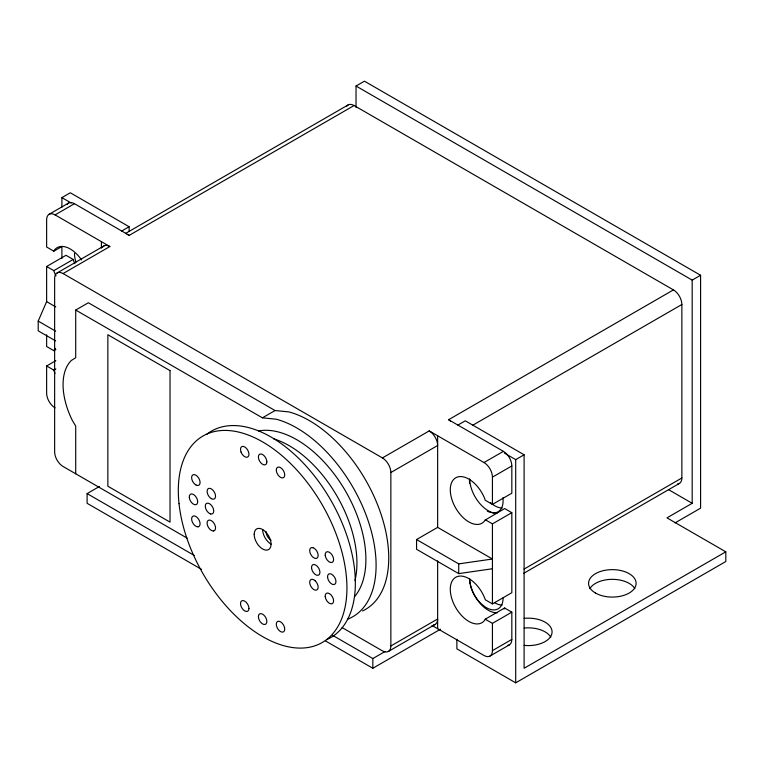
<?xml version="1.0" encoding="UTF-8"?>
<svg xmlns="http://www.w3.org/2000/svg" width="764" height="764" viewBox="0 0 764 764"><rect width="100%" height="100%" fill="white"/><g stroke="black" fill="none" stroke-linecap="round" stroke-linejoin="round"><path stroke-width="1.15" d="M437.638 560.843L437.638 628.715M437.638 435.776L437.638 527.38L492.436 559.019L458.715 563.88L416.561 539.546L416.561 549.278L458.715 573.621L492.436 568.75M507.611 645.418A11.918 6.886 60 0 0 511.823 639.42L511.823 612.165L504.612 608.001L485.216 619.193L484.739 620.187A26.234 15.146 60 0 1 456.681 609.166A26.234 15.146 60 0 1 457.139 576.619A26.234 15.146 60 0 1 485.044 598.947L485.274 599.759L492.436 603.894L511.823 592.702L511.823 512.682L504.689 508.557L485.178 520.064A26.234 15.146 60 0 1 457.359 510.715A26.234 15.146 60 0 1 456.471 477.404A26.234 15.146 60 0 1 484.596 498.319L485.197 500.229L492.436 504.402L511.823 493.21L511.823 465.954A11.918 6.886 60 0 0 503.4 451.352L448.602 419.713L673.437 289.9A11.918 6.886 60 0 1 681.87 304.502L681.87 477.977A11.918 6.886 60 0 1 677.658 483.975M55.676 340.925L38.2 330.831L38.2 321.1L46.633 301.627L46.633 266.493L66.019 255.291L73.21 259.445L73.564 260.619A26.234 15.146 60 0 0 74.91 263.733M673.437 289.9L354.095 105.527L129.25 235.341L74.452 203.702L55.065 214.894A11.918 6.886 60 0 0 46.633 219.765L46.633 247.02L53.824 251.175L54.177 250.401A26.234 15.146 60 0 1 81.528 259.913M46.633 334.794L46.633 346.512L53.824 350.666L54.177 349.893A26.234 15.146 60 0 1 55.524 348.336M504.135 608.994L504.612 608.001M61.894 207.178L61.894 197.628L70.298 192.776L129.126 226.736L129.126 231.511M49.097 214.302L68.493 203.109M53.824 251.175L61.989 246.457M356.034 107.514L356.034 86.026L364.428 81.175L700.588 275.26L700.588 508.156L675.042 522.901M121.657 231.053L129.126 226.736M46.633 266.493L53.824 270.637L73.21 259.445M57.119 272.968L103.904 245.951M125.353 233.555L348.126 104.935M187.113 538.104L63.068 466.489A11.918 6.886 60 0 1 54.636 451.887L54.645 278.421A11.909 6.876 60 0 1 63.068 273.55L109.863 246.543L55.065 214.894M75.712 473.785L75.712 426.102L72.313 420.372A59.611 34.418 60 0 1 71.262 360.512L75.712 357.724L75.712 310.05L88.366 302.754L275.05 410.535L288.878 411.901A112.193 64.778 60 0 1 379.125 508.767A112.193 64.778 60 0 1 362.508 610.952M53.824 350.666L55.867 349.482M55.065 407.842A11.918 6.886 60 0 1 46.633 393.231L46.633 365.975L55.82 360.675M46.633 365.975L53.824 370.129L55.867 368.955M201.6 569.409L87.106 503.304L87.106 493.592L99.406 486.496M75.712 310.05L262.405 417.832L275.05 410.535M63.068 273.55L382.42 457.922L429.206 430.906L484.004 462.545A11.918 6.886 60 0 1 492.436 477.147L492.436 504.402M356.034 86.026L692.184 280.111L700.588 275.26M457.808 425.128L465.276 420.811L524.104 454.781L524.104 668.271L725.8 551.818L725.8 561.521L515.7 682.825L456.872 648.856L456.872 639.306M342.11 627.588L382.42 650.861A11.918 6.886 60 0 0 390.853 645.991L390.853 472.524L437.638 445.507A11.918 6.886 60 0 0 429.206 430.906M472.496 425.386L681.87 304.502M484.004 462.545L503.4 451.352M504.355 453.071L515.7 459.632L524.104 454.781M492.436 477.147L511.823 465.954M416.561 539.546L437.638 527.38M485.302 519.749L492.436 523.875L511.823 512.682M390.853 645.991L437.638 618.983A11.918 6.886 60 0 1 433.427 624.981M524.066 569.084L681.87 477.977M332.607 635.333L372.832 658.558L385.132 651.463M388.379 651.453L435.165 624.436M523.665 573.344L679.397 483.431M325.388 640.872L372.832 668.271L440.475 629.211M692.184 280.111L692.184 503.304L666.972 517.858L725.8 551.818M485.216 619.193L492.436 623.357L511.823 612.165M432.013 625.468L484.004 655.483A11.918 6.886 60 0 0 492.436 650.622L511.823 639.42M489.963 656.075L509.359 644.883M262.405 417.832L276.234 419.207A112.193 64.778 60 0 1 367.131 517.858A112.193 64.778 60 0 1 347.773 619.146M668.471 489.609L692.184 503.304M61.894 197.628L71.186 202.985M46.633 301.627L55.762 306.908M38.2 321.1L55.676 331.194M87.106 493.592L194.381 555.533M53.824 270.637L54.177 271.822A26.234 15.146 60 0 0 56.03 275.947M53.824 370.129L54.177 371.304A26.234 15.146 60 0 0 55.037 373.376M101.431 241.663L101.431 248.157M515.7 459.632L515.7 682.825M492.436 523.875L492.436 603.894M492.436 623.357L492.436 650.622M458.715 563.88L458.715 573.621M372.832 658.558L372.832 668.271M61.894 246.562L61.894 258.499M524.18 618.362A23.77 13.723 0 0 1 552.076 631.876A23.77 13.723 0 0 1 524.18 645.389M502.129 605.059A23.77 13.723 60 0 1 494.69 602.767M502.129 508.012A23.77 13.723 60 0 1 490.345 502.55M589.837 588.652A23.77 13.723 0 0 1 612.346 579.341A23.77 13.723 0 0 1 634.855 588.652M524.18 628.065A23.77 13.723 0 0 1 550.815 637.176M503.094 597.916A23.77 13.723 60 0 1 488.912 608.898A23.77 13.723 60 0 1 470.299 584.966M470.051 583.858A23.77 13.723 60 0 1 469.507 579.532M502.893 497.717A23.77 13.723 60 0 1 491.691 512.663M490.641 512.424A23.77 13.723 60 0 1 487.384 511.164M469.573 483.545A23.77 13.723 60 0 1 469.621 479.018M75.951 262.157A23.77 13.723 60 0 1 74.5 253.419M271.048 544.121A11.918 6.886 60 0 1 262.625 529.519M206.767 434.296A119.222 68.836 60 0 1 330.172 499.121A119.222 68.836 60 0 1 326.639 639.669M67.146 204.351A11.918 6.886 60 0 1 74.452 203.702M258.614 430.944A97.763 56.441 60 0 1 345.605 491.252A97.763 56.441 60 0 1 354.477 596.808M496.944 513.246A26.234 15.146 60 0 1 469.679 479.286M497.23 612.728A26.234 15.146 60 0 1 469.688 578.873M346.789 106.177A11.918 6.886 60 0 1 354.095 105.527M273.474 438.756A95.806 55.314 60 0 1 354.974 580.564M271.048 540.224A7.153 4.126 60 0 1 265.996 531.467M382.42 457.922A11.918 6.886 60 0 1 390.853 472.524M448.602 419.713A11.918 6.886 60 0 1 450.779 421.298M127.072 234.405A11.918 6.886 60 0 1 129.25 235.341M102.567 247.192A11.909 6.876 60 0 1 109.863 246.543M248.94 608.459L248.797 609.643A5.959 3.438 60 0 1 243.64 610.102A5.959 3.438 60 0 1 240.66 602.424L241.08 601.488A5.959 3.438 60 0 1 245.817 601.956A5.959 3.438 60 0 1 248.94 608.459M266.837 461.857L266.693 463.041A5.959 3.438 60 0 1 262.625 464.292A5.959 3.438 60 0 1 258.547 458.333L258.404 456.996A5.959 3.438 60 0 1 262.625 454.561A5.959 3.438 60 0 1 266.837 461.857M258.547 615.469L258.404 616.644A5.959 3.438 60 0 0 262.625 623.949A5.959 3.438 60 0 0 266.837 621.514L266.693 620.167A5.959 3.438 60 0 0 262.625 614.208A5.959 3.438 60 0 0 258.547 615.469M276.444 468.867L276.301 470.041A5.959 3.438 60 0 0 279.423 476.545A5.959 3.438 60 0 0 284.16 477.022L284.58 476.087A5.959 3.438 60 0 0 281.601 468.408A5.959 3.438 60 0 0 276.444 468.867M197.952 526.797L196.94 526.692A5.959 3.438 60 0 1 191.774 520.274A5.959 3.438 60 0 1 194.753 516.034L195.842 516.493A5.959 3.438 60 0 1 199.92 522.452A5.959 3.438 60 0 1 197.952 526.797M213.423 530.942L212.411 530.837A5.959 3.438 60 0 1 207.245 524.419A5.959 3.438 60 0 1 210.224 520.179L211.322 520.637A5.959 3.438 60 0 1 215.391 526.597A5.959 3.438 60 0 1 213.423 530.942M312.829 547.664L311.817 547.568A5.959 3.438 60 0 0 309.85 551.904A5.959 3.438 60 0 0 313.918 557.863L315.016 558.331A5.959 3.438 60 0 0 317.996 554.091A5.959 3.438 60 0 0 312.829 547.664M210.597 513.924L209.508 513.456A5.959 3.438 60 0 1 205.296 506.16A5.959 3.438 60 0 1 209.508 503.724L210.597 504.517A5.959 3.438 60 0 1 213.719 511.021A5.959 3.438 60 0 1 210.597 513.924M170.028 370.635L107.858 334.737L107.858 486.219L170.028 522.118L170.028 370.635M195.842 484.911L194.753 484.109A5.959 3.438 60 0 1 191.774 476.43A5.959 3.438 60 0 1 196.94 475.972L197.952 477.042A5.959 3.438 60 0 1 199.92 483.65A5.959 3.438 60 0 1 195.842 484.911M211.322 498.625L210.224 497.832A5.959 3.438 60 0 1 207.245 490.154A5.959 3.438 60 0 1 212.411 489.686L213.423 490.765A5.959 3.438 60 0 1 215.391 497.374A5.959 3.438 60 0 1 211.322 498.625M315.016 580.678L313.918 579.876A5.959 3.438 60 0 0 309.85 581.137A5.959 3.438 60 0 0 311.817 587.745L312.829 588.815A5.959 3.438 60 0 0 317.996 588.356A5.959 3.438 60 0 0 315.016 580.678M241.08 452.145L240.66 450.722A5.959 3.438 60 0 1 243.64 446.482A5.959 3.438 60 0 1 248.797 452.909L248.94 454.255A5.959 3.438 60 0 1 245.817 457.149A5.959 3.438 60 0 1 241.08 452.145M284.58 627.779L284.16 626.365A5.959 3.438 60 0 0 279.423 621.361A5.959 3.438 60 0 0 276.301 624.255L276.444 625.601A5.959 3.438 60 0 0 281.601 632.019A5.959 3.438 60 0 0 284.58 627.779M595.538 593.065A23.77 13.723 0 0 0 635.304 586.905A23.77 13.723 0 0 0 606.196 570.097A23.77 13.723 0 0 0 595.538 593.065M254.192 534.389A11.918 6.886 60 0 0 266.837 550.118A11.918 6.886 60 0 0 266.837 533.253A11.918 6.886 60 0 0 254.192 534.389M327.575 577.393A5.959 3.438 60 0 0 334.317 584.508A5.959 3.438 60 0 0 333.362 575.598A5.959 3.438 60 0 0 327.575 577.393M311.55 568.139A5.959 3.438 60 0 0 318.301 575.263A5.959 3.438 60 0 0 317.346 566.353A5.959 3.438 60 0 0 311.55 568.139M325.216 596.694A5.959 3.438 60 0 0 331.958 603.808A5.959 3.438 60 0 0 331.013 594.898A5.959 3.438 60 0 0 325.216 596.694M179.034 503.705A119.222 68.836 60 0 0 313.947 646.115A119.222 68.836 60 0 0 294.885 467.94A119.222 68.836 60 0 0 179.034 503.705M189.31 497.565A5.959 3.438 60 0 0 196.052 504.689A5.959 3.438 60 0 0 195.107 495.779A5.959 3.438 60 0 0 189.31 497.565M325.216 555.371A5.959 3.438 60 0 0 331.958 562.485A5.959 3.438 60 0 0 331.013 553.575A5.959 3.438 60 0 0 325.216 555.371"/></g></svg>
